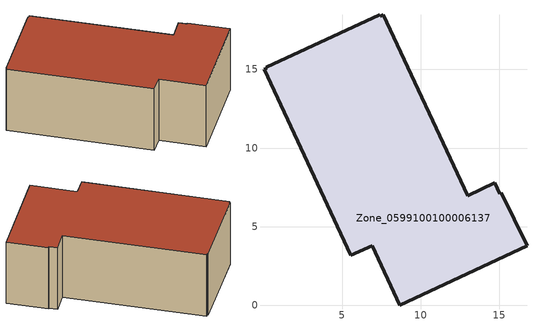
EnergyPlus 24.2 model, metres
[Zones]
Zone_0599100100006137
 floor ground (C_G): 16.76,3.78 8.68,0 6.92,3.79 5.55,3.17 0.03,15 0.19,15.08 0.16,15.14 7.39,18.47 7.43,18.4 7.61,18.48 13,6.98 14.71,7.79 15.03,7.1 15.13,7.14 z0
 wall outside (C_F): 8.68,0 16.76,3.78 15.13,7.14 15.03,7.1 14.71,7.79 13,6.98 7.61,18.48 7.43,18.4 7.39,18.47 0.16,15.14 0.19,15.08 0.03,15 5.55,3.17 6.92,3.79 8.68,0 z0:6.35
 roof outside (C_R): 15.13,7.14 15.03,7.1 14.71,7.79 13,6.98 7.61,18.48 7.43,18.4 7.39,18.47 0.16,15.14 0.19,15.08 0.03,15 5.55,3.17 6.92,3.79 8.68,0 16.76,3.78 z6.35
[BUILDING]
Pand.0599100100006137: North Axis=0; Terrain=City; Loads Convergence Tolerance Value=0.04; Temperature Convergence Tolerance Value=0.4; Solar Distribution=FullExterior; Maximum Number of Warmup Days=25; Minimum Number of Warmup Days=1
[Site:Location]
Rotterdam.The.Hague.AP_ZH_NLD Design_Conditions: Latitude=51.96; Longitude=4.45; Time Zone=1; Elevation=-4.5
[SITE:GROUNDTEMPERATURE:BUILDINGSURFACE]
18, 18, 18, 18, 18, 18, 18, 18, 18, 18, 18, 18
[MATERIAL] Thermal Absorptance=0.9; Solar Absorptance=0.7; Visible Absorptance=0.7
Name | Roughness | Thickness | Conductivity | Density | Specific Heat
G.D.2006-2014 | MediumSmooth | 0.15 | 0.06 | 540 | 1210
F.D.2006-2014 | Rough | 0.3 | 0.12 | 1920 | 840
R.D.2006-2014 | MediumRough | 0.2 | 0.08 | 1500 | 1000
[CONSTRUCTION]
C_G: G.D.2006-2014
C_F: F.D.2006-2014
C_R: R.D.2006-2014
[ZONE]
Zone_0599100100006137: Type=1; Multiplier=1; Ceiling Height=Autocalculate; Volume=Autocalculate; Floor Area=autocalculate; Part of Total Floor Area=Yes
[ZONEINFILTRATION:DESIGNFLOWRATE]
Infil_Zone_0599100100006137: Zone or ZoneList or Space or SpaceList=Zone_0599100100006137; Schedule=AlwaysOn; Design Flow Rate Calculation Method=Flow/Area; Flow Rate per Floor Area=0.0021; Constant Term Coefficient=1; Temperature Term Coefficient=0; Velocity Term Coefficient=0; Velocity Squared Term Coefficient=0
[HVACTEMPLATE:ZONE:IDEALLOADSAIRSYSTEM]
Zone_0599100100006137: Maximum Heating Supply Air Temperature=50; Minimum Cooling Supply Air Temperature=13; Maximum Heating Supply Air Humidity Ratio=0.0156; Minimum Cooling Supply Air Humidity Ratio=0.0077; Heating Limit=NoLimit; Cooling Limit=NoLimit; Dehumidification Control Type=ConstantSensibleHeatRatio; Cooling Sensible Heat Ratio=0.7; Dehumidification Setpoint=60; Humidification Control Type=None; Humidification Setpoint=30; Outdoor Air Method=None; Outdoor Air Flow Rate per Person=0.00944; Outdoor Air Flow Rate per Zone Floor Area=0; Outdoor Air Flow Rate per Zone=0; Demand Controlled Ventilation Type=None; Outdoor Air Economizer Type=NoEconomizer; Heat Recovery Type=None; Sensible Heat Recovery Effectiveness=0.7; Latent Heat Recovery Effectiveness=0.65
[ZONECONTROL:THERMOSTAT]
ThermostatControl_Zone_0599100100006137: Zone or ZoneList=Zone_0599100100006137; Control Type Schedule=DualSetpointControlType; Control 1=Thermostat_Zone_0599100100006137; Temperature Difference Between Cutout And Setpoint=0
[THERMOSTATSETPOINT:DUALSETPOINT]
Thermostat_Zone_0599100100006137: Heating Setpoint Temperature Schedule=HeatingSetpoint_Zone_0599100100006137; Cooling Setpoint Temperature Schedule=CoolingSetpoint_Zone_0599100100006137
[SCHEDULE:COMPACT]
HeatingSetpoint_Zone_0599100100006137: Through: 12/31, For: AllDays, Until: 24:00, 21
CoolingSetpoint_Zone_0599100100006137: Through: 12/31, For: AllDays, Until: 24:00, 24
DualSetpointControlType: Through: 12/31, For: AllDays, Until: 24:00, 4
AlwaysOn: Through: 12/31, For: AllDays, Until: 24:00, 1
